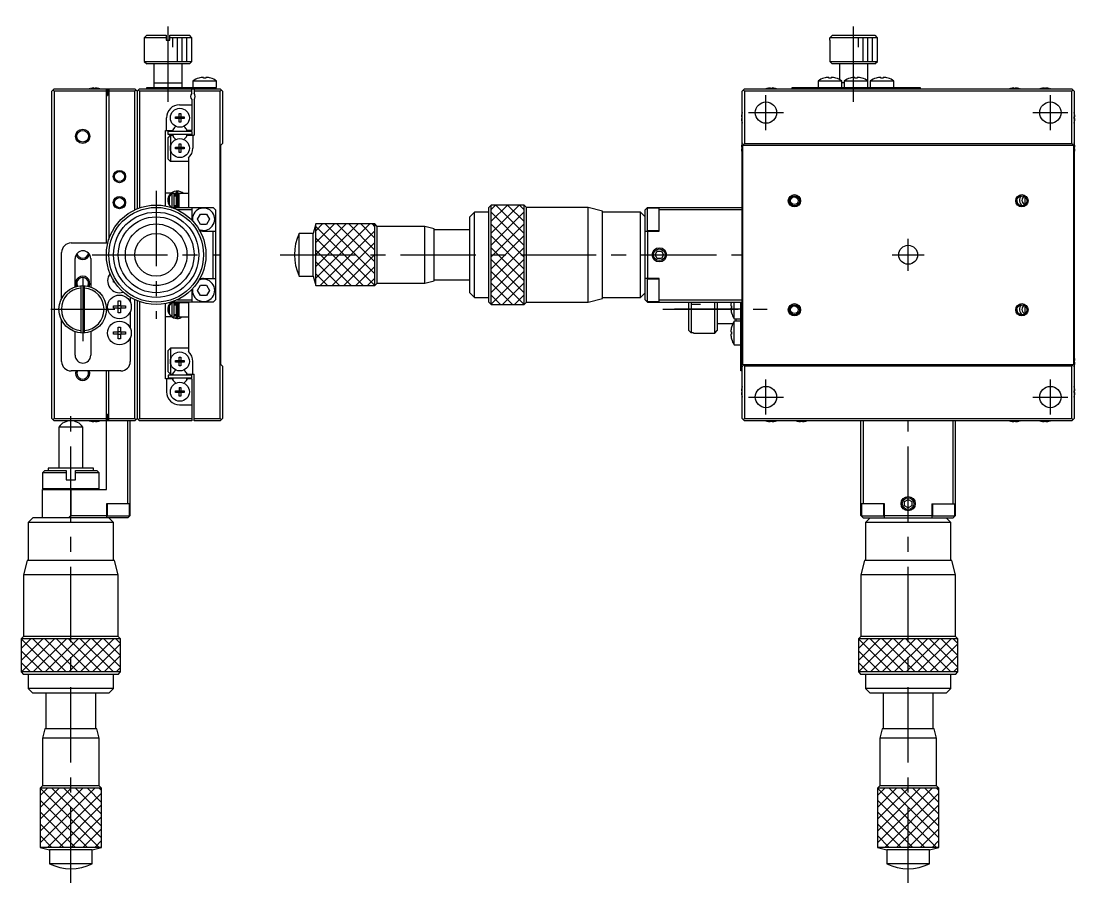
# Model space of a CAD drawing. Extents: x 0 to 460, y -8 to 315.
# Drawn here: x 237.5 to 459.8, y 71.6 to 253.4 of the extents above; entities that cross this region are included whole.
import ezdxf

# ---------------------------------------------------------------- set-up
doc = ezdxf.new("R2010")
doc.units = 0
doc.header["$LTSCALE"] = 0.5
doc.linetypes.add('CENTER', pattern=[50.8, 31.75, -6.35, 6.35, -6.35])
for name, color, linetype in [('MSM_CENTER', 1, 'CENTER'), ('MSM_CONTINUOUS', 7, 'CONTINUOUS'), ('MSM_NARROW', 5, 'CONTINUOUS')]:
    doc.layers.add(name, color=color, linetype=linetype)

msp = doc.modelspace()

# ---------------------------------------------------------------- linework, layer by layer
at = {"layer": 'MSM_CENTER'}
for p, q in [((268.5, 236.4), (268.5, 253.4)), ((413.16, 236.4), (413.16, 253.4)), ((394.66, 230.4), (394.66, 237.8)), ((454.66, 230.4), (454.66, 237.8)), ((390.96, 234.1), (398.36, 234.1)), ((450.96, 234.1), (458.36, 234.1)), ((266, 217.6), (266, 190.6)), ((424.66, 200.7), (424.66, 207.5)), ((252.5, 204.1), (279.5, 204.1)), ((292.16, 204.1), (389.66, 204.1)), ((421.26, 204.1), (428.06, 204.1)), ((250.5, 199.35), (250.5, 185.85)), ((243.75, 192.6), (257.25, 192.6)), ((372.91, 192.6), (394.91, 192.6)), ((389.36, 192.6), (375.36, 192.6)), ((394.66, 170.4), (394.66, 177.8)), ((454.66, 170.4), (454.66, 177.8)), ((390.96, 174.1), (398.36, 174.1)), ((450.96, 174.1), (458.36, 174.1)), ((248, 71.6), (248, 172.1)), ((424.66, 71.6), (424.66, 169.1))]:
    msp.add_line(p, q, dxfattribs=at)
at = {"layer": 'MSM_CONTINUOUS'}
for p, q in [((264, 250.4), (263.5, 249.9)), ((263.5, 249.9), (263.5, 244.9)), ((268.1, 249.9), (263.5, 249.9)), ((264, 250.4), (268.1, 250.4)), ((268.1, 250.4), (268.1, 249.4)), ((268.1, 249.4), (268.9, 249.4)), ((268.9, 250.4), (273, 250.4)), ((268.9, 249.4), (268.9, 250.4)), ((273.5, 249.9), (268.9, 249.9)), ((273.5, 249.9), (273, 250.4)), ((273.5, 244.9), (273.5, 249.9)), ((408.16, 249.4), (408.16, 244.9)), ((408.16, 249.4), (408.17, 249.4)), ((408.17, 249.9), (408.67, 250.4)), ((418.14, 249.9), (408.17, 249.9)), ((408.17, 249.4), (408.17, 249.9)), ((408.67, 250.4), (417.64, 250.4)), ((417.64, 250.4), (418.14, 249.9)), ((418.14, 249.9), (418.14, 249.4)), ((418.14, 249.4), (418.16, 249.4)), ((418.16, 244.9), (418.16, 249.4)), ((263.5, 244.9), (264, 244.4)), ((263.5, 244.9), (273.5, 244.9)), ((273, 244.4), (273.5, 244.9)), ((408.16, 244.9), (408.66, 244.4)), ((408.16, 244.9), (418.16, 244.9)), ((417.66, 244.4), (418.16, 244.9)), ((273, 244.4), (264, 244.4)), ((265.5, 244.4), (265.5, 239.4)), ((271.5, 239.4), (271.5, 244.4)), ((417.66, 244.4), (408.66, 244.4)), ((410.16, 244.4), (410.16, 241.08)), ((416.16, 239.4), (416.16, 244.4)), ((265.5, 240.4), (271.5, 240.4)), ((273.75, 240.79), (273.75, 239.4)), ((273.75, 240.79), (278.75, 240.79)), ((274.99, 241.36), (274.99, 241.37)), ((275.99, 241.36), (275.99, 241.53)), ((276.51, 241.36), (275.99, 241.36)), ((276.51, 241.53), (276.51, 241.36)), ((277.51, 241.37), (277.51, 241.36)), ((278.75, 239.4), (278.75, 240.79)), ((405.66, 240.79), (405.66, 239.4)), ((405.66, 240.79), (410.66, 240.79)), ((406.9, 241.36), (406.89, 241.37)), ((407.9, 241.36), (407.9, 241.53)), ((408.42, 241.36), (407.9, 241.36)), ((408.42, 241.53), (408.42, 241.36)), ((409.42, 241.37), (409.41, 241.36)), ((410.66, 239.4), (410.66, 240.79)), ((411.16, 240.4), (410.66, 240.4)), ((411.16, 240.79), (411.16, 239.4)), ((411.16, 240.79), (416.16, 240.79)), ((412.4, 241.36), (412.39, 241.37)), ((413.4, 241.36), (413.4, 241.53)), ((413.92, 241.36), (413.4, 241.36)), ((413.92, 241.53), (413.92, 241.36)), ((414.92, 241.37), (414.91, 241.36)), ((416.66, 240.79), (416.66, 239.4)), ((416.66, 240.79), (421.66, 240.79)), ((417.9, 241.36), (417.89, 241.37)), ((418.9, 241.36), (418.9, 241.53)), ((419.42, 241.36), (418.9, 241.36)), ((419.42, 241.53), (419.42, 241.36)), ((420.42, 241.37), (420.41, 241.36)), ((421.66, 239.4), (421.66, 240.79)), ((244, 238.6), (244.5, 239.1)), ((244, 169.6), (244, 238.6)), ((244.5, 238.6), (244.25, 238.85)), ((244.5, 239.1), (261.5, 239.1)), ((255.5, 238.6), (244.5, 238.6)), ((244.5, 238.6), (244.5, 169.6)), ((252.11, 239.17), (252.11, 239.17)), ((252.82, 239.17), (252.82, 239.29)), ((253.18, 239.17), (252.82, 239.17)), ((253.18, 239.29), (253.18, 239.17)), ((253.89, 239.17), (253.89, 239.17)), ((255.5, 206.6), (255.5, 239.1)), ((255.75, 239.1), (255.75, 237.7)), ((256, 239.1), (256, 207.3)), ((261.5, 238.6), (256, 238.6)), ((261.5, 239.1), (262, 238.6)), ((261.75, 238.85), (261.5, 238.6)), ((261.5, 213.59), (261.5, 238.6)), ((262.5, 239.1), (262, 238.6)), ((262, 238.6), (262, 213.81)), ((262.5, 238.6), (262.25, 238.85)), ((262.5, 239.1), (279.5, 239.1)), ((262.5, 238.6), (262.5, 214)), ((273.5, 238.6), (262.5, 238.6)), ((264.05, 239.4), (278.75, 239.4)), ((264.05, 239.1), (264.05, 239.4)), ((273.5, 238.16), (273.5, 239.1)), ((274, 239.1), (274, 238.16)), ((279.5, 238.6), (274, 238.6)), ((278.55, 239.4), (278.55, 239.1)), ((279.5, 239.1), (280, 238.6)), ((279.75, 238.85), (279.5, 238.6)), ((279.5, 169.6), (279.5, 238.6)), ((280, 238.6), (280, 227.6)), ((390.16, 239.1), (389.66, 238.6)), ((389.66, 169.6), (389.66, 238.6)), ((390.16, 238.6), (389.91, 238.85)), ((390.16, 239.1), (459.16, 239.1)), ((459.16, 238.6), (390.16, 238.6)), ((390.16, 238.6), (390.16, 227.6)), ((394.87, 239.17), (394.87, 239.17)), ((395.58, 239.17), (395.58, 239.29)), ((395.94, 239.17), (395.58, 239.17)), ((395.94, 239.29), (395.94, 239.17)), ((396.64, 239.17), (396.64, 239.17)), ((400.16, 239.4), (427.16, 239.4)), ((400.16, 239.1), (400.16, 239.4)), ((427.16, 239.4), (427.16, 239.1)), ((446.27, 239.17), (446.27, 239.17)), ((446.98, 239.17), (446.98, 239.29)), ((447.34, 239.17), (446.98, 239.17)), ((447.34, 239.29), (447.34, 239.17)), ((448.04, 239.17), (448.04, 239.17)), ((452.67, 239.17), (452.67, 239.17)), ((453.38, 239.17), (453.38, 239.29)), ((453.74, 239.17), (453.38, 239.17)), ((453.74, 239.29), (453.74, 239.17)), ((454.44, 239.17), (454.44, 239.17)), ((459.66, 238.6), (459.16, 239.1)), ((459.41, 238.85), (459.16, 238.6)), ((459.16, 227.6), (459.16, 238.6)), ((459.66, 238.6), (459.66, 169.6)), ((255.5, 237.7), (255.75, 237.7)), ((270.95, 235.75), (273.5, 235.75)), ((273.5, 236.84), (273.5, 230.3)), ((274, 236.84), (274, 229.3)), ((270.82, 233.18), (270.82, 233.89)), ((270.82, 233.89), (271.18, 233.89)), ((271.18, 233.89), (271.18, 233.18)), ((389.58, 233.89), (389.59, 233.89)), ((459.72, 233.89), (459.73, 233.89)), ((268.2, 230.3), (268.2, 233)), ((270.11, 233.18), (270.82, 233.18)), ((270.11, 232.82), (270.11, 233.18)), ((270.82, 232.82), (270.11, 232.82)), ((270.83, 233.17), (270.82, 233.18)), ((270.83, 232.83), (270.82, 232.82)), ((270.82, 232.11), (270.82, 232.82)), ((271.18, 232.11), (270.82, 232.11)), ((270.83, 232.83), (270.83, 233.17)), ((270.83, 233.17), (271.17, 233.17)), ((271.17, 232.83), (270.83, 232.83)), ((271.17, 233.17), (271.18, 233.18)), ((271.17, 233.17), (271.17, 232.83)), ((271.17, 232.83), (271.18, 232.82)), ((271.18, 233.18), (271.89, 233.18)), ((271.89, 232.82), (271.18, 232.82)), ((271.18, 232.82), (271.18, 232.11)), ((271.89, 233.18), (271.89, 232.82)), ((389.47, 233.18), (389.59, 233.18)), ((389.59, 232.82), (389.47, 232.82)), ((389.59, 232.11), (389.58, 232.11)), ((389.59, 233.18), (389.59, 232.82)), ((459.72, 232.82), (459.72, 233.18)), ((459.72, 233.18), (459.84, 233.18)), ((459.84, 232.82), (459.72, 232.82)), ((459.73, 232.11), (459.72, 232.11)), ((268, 214.41), (268, 230.3)), ((268, 230.3), (269.46, 230.3)), ((273.5, 230.1), (268.5, 230.1)), ((268.5, 229.5), (268.5, 230.1)), ((273.5, 229.5), (268.5, 229.5)), ((268.5, 228.8), (269, 229.3)), ((269, 229.3), (269.46, 229.3)), ((269, 229.3), (269, 223.8)), ((269.63, 230.59), (269.46, 230.3)), ((269.46, 229.3), (269.63, 229.01)), ((272.54, 230.3), (272.37, 230.59)), ((272.37, 229.01), (272.54, 229.3)), ((273.5, 230.3), (272.54, 230.3)), ((272.54, 229.3), (274, 229.3)), ((273.5, 230.1), (273.5, 229.5)), ((273.75, 229.3), (273.75, 226.6)), ((268.5, 224.3), (268.5, 228.8)), ((270.82, 226.78), (270.82, 227.49)), ((270.82, 227.49), (271.18, 227.49)), ((271.18, 227.49), (271.18, 226.78)), ((279.65, 227.25), (280, 227.6)), ((279.65, 180.95), (279.65, 227.25)), ((389.58, 227.49), (389.59, 227.49)), ((389.81, 227.25), (390.16, 227.6)), ((389.81, 227.25), (459.51, 227.25)), ((389.81, 180.95), (389.81, 227.25)), ((390.16, 227.6), (459.16, 227.6)), ((459.16, 227.6), (459.51, 227.25)), ((459.51, 227.25), (459.51, 180.95)), ((459.72, 227.49), (459.73, 227.49)), ((270.11, 226.78), (270.82, 226.78)), ((270.11, 226.42), (270.11, 226.78)), ((270.82, 226.42), (270.11, 226.42)), ((270.83, 226.77), (270.82, 226.78)), ((270.83, 226.43), (270.82, 226.42)), ((270.82, 225.71), (270.82, 226.42)), ((271.18, 225.71), (270.82, 225.71)), ((270.83, 226.43), (270.83, 226.77)), ((270.83, 226.77), (271.17, 226.77)), ((271.17, 226.43), (270.83, 226.43)), ((271.17, 226.77), (271.18, 226.78)), ((271.17, 226.77), (271.17, 226.43)), ((271.17, 226.43), (271.18, 226.42)), ((271.18, 226.78), (271.89, 226.78)), ((271.89, 226.42), (271.18, 226.42)), ((271.18, 226.42), (271.18, 225.71)), ((271.89, 226.78), (271.89, 226.42)), ((389.47, 226.78), (389.59, 226.78)), ((389.59, 226.42), (389.47, 226.42)), ((389.59, 225.71), (389.58, 225.71)), ((389.59, 226.78), (389.59, 226.42)), ((459.72, 226.42), (459.72, 226.78)), ((459.72, 226.78), (459.84, 226.78)), ((459.84, 226.42), (459.72, 226.42)), ((459.73, 225.71), (459.72, 225.71)), ((269, 223.8), (268.5, 224.3)), ((272.8, 223.8), (269, 223.8)), ((272.8, 224.52), (272.8, 214.1)), ((269.15, 217.1), (268, 217.1)), ((268.8, 216.42), (269.3, 216.95)), ((268.8, 214.58), (268.8, 216.42)), ((269.8, 217), (269.3, 217)), ((269.3, 217), (269.3, 214.1)), ((269.69, 217.42), (269.63, 217.4)), ((269.69, 217), (270.2, 217.15)), ((269.78, 217.04), (269.78, 217.04)), ((269.8, 214.1), (269.8, 217)), ((270.2, 216.5), (269.8, 216.5)), ((270, 216.5), (270, 217.05)), ((270.2, 216.6), (270, 216.6)), ((270.2, 217.36), (270.2, 214.1)), ((270.59, 214.1), (270.59, 217.36)), ((270.59, 217.15), (271.09, 217)), ((270.8, 216.6), (270.59, 216.6)), ((270.8, 216.5), (270.59, 216.5)), ((272.8, 217), (270.8, 217)), ((270.8, 217), (270.8, 214.1)), ((271, 217.04), (271, 217)), ((449.26, 216.39), (449.26, 214.61)), ((269.26, 214.1), (268.8, 214.58)), ((269.15, 214.11), (269.17, 214.1)), ((269.2, 214.1), (278, 214.1)), ((269.8, 214.5), (270.2, 214.5)), ((270, 214.17), (270, 214.5)), ((273.5, 213.6), (270.47, 213.6)), ((270.59, 214.5), (270.8, 214.5)), ((273.5, 214.1), (273.5, 211.6)), ((278.5, 213.6), (278, 214.1)), ((278.5, 213.6), (278.5, 194.6)), ((336.66, 214.6), (336.16, 214.1)), ((336.16, 194.1), (336.16, 214.1)), ((343.66, 214.6), (336.66, 214.6)), ((336.66, 193.6), (336.66, 214.6)), ((344.16, 214.1), (343.66, 214.6)), ((343.66, 193.6), (343.66, 214.6)), ((357.16, 214.1), (344.16, 214.1)), ((344.16, 194.1), (344.16, 214.1)), ((360.16, 213.3), (357.16, 214.1)), ((357.16, 194.1), (357.16, 214.1)), ((369.66, 214.1), (369.16, 213.6)), ((369.16, 194.6), (369.16, 213.6)), ((372.16, 213.95), (369.56, 213.95)), ((369.56, 213.95), (369.56, 209.25)), ((369.66, 214.1), (389.66, 214.1)), ((372.16, 209.1), (372.16, 214.1)), ((389.66, 213.6), (372.16, 213.6)), ((447.59, 215.61), (447.59, 215.63)), ((274.73, 211.6), (275.36, 212.7)), ((275.36, 210.5), (274.73, 211.6)), ((275.36, 212.7), (276.64, 212.7)), ((276.64, 212.7), (277.27, 211.6)), ((277.27, 211.6), (276.64, 210.5)), ((333.16, 213.1), (332.16, 212.1)), ((332.16, 196.1), (332.16, 212.1)), ((336.16, 213.1), (333.16, 213.1)), ((333.16, 195.1), (333.16, 213.1)), ((360.16, 194.9), (360.16, 213.3)), ((368.16, 213.1), (360.16, 213.1)), ((369.16, 212.1), (368.16, 213.1)), ((368.16, 195.1), (368.16, 213.1)), ((276.64, 210.5), (275.36, 210.5)), ((276, 209.1), (278.5, 209.1)), ((278, 199.1), (278, 209.1)), ((299.66, 210.6), (299.16, 208.6)), ((312.16, 210.6), (299.66, 210.6)), ((299.66, 197.6), (299.66, 210.6)), ((312.66, 210.1), (312.16, 210.6)), ((312.16, 197.6), (312.16, 210.6)), ((322.66, 210.1), (312.66, 210.1)), ((312.66, 198.1), (312.66, 210.1)), ((324.66, 209.6), (322.66, 210.1)), ((322.66, 198.1), (322.66, 210.1)), ((324.66, 198.6), (324.66, 209.6)), ((332.16, 209.35), (324.66, 209.35)), ((369.16, 209.1), (372.16, 209.1)), ((369.56, 209.25), (372.16, 209.25)), ((369.66, 209.1), (369.66, 199.1)), ((299.16, 208.6), (296.17, 208.6)), ((296.17, 199.6), (296.17, 208.6)), ((299.16, 199.6), (299.16, 208.6)), ((246.05, 194.88), (246.05, 204.6)), ((248.05, 206.6), (255.8, 206.6)), ((371.29, 204.1), (371.72, 204.85)), ((371.72, 204.85), (372.59, 204.85)), ((372.59, 204.85), (373.02, 204.1)), ((248.9, 197.34), (248.9, 203.3)), ((252.2, 203.3), (252.2, 197.3)), ((371.72, 203.35), (371.29, 204.1)), ((372.59, 203.35), (371.72, 203.35)), ((373.02, 204.1), (372.59, 203.35)), ((256.99, 198.34), (256.99, 198.71)), ((257.22, 198.34), (256.99, 198.34)), ((276, 199.1), (278.5, 199.1)), ((296.17, 199.6), (299.16, 199.6)), ((299.16, 199.6), (299.66, 197.6)), ((312.16, 197.6), (312.66, 198.1)), ((312.66, 198.1), (322.66, 198.1)), ((322.66, 198.1), (324.66, 198.6)), ((324.66, 198.85), (332.16, 198.85)), ((372.16, 199.1), (369.16, 199.1)), ((372.16, 198.95), (369.56, 198.95)), ((369.56, 198.95), (369.56, 194.25)), ((372.16, 194.1), (372.16, 199.1)), ((250.1, 197.58), (250.1, 187.62)), ((250.9, 187.62), (250.9, 197.58)), ((273.5, 196.6), (273.5, 194.1)), ((274.73, 196.6), (275.36, 197.7)), ((275.36, 195.5), (274.73, 196.6)), ((275.36, 197.7), (276.64, 197.7)), ((276.64, 197.7), (277.27, 196.6)), ((277.27, 196.6), (276.64, 195.5)), ((299.66, 197.6), (312.16, 197.6)), ((332.16, 196.1), (333.16, 195.1)), ((368.16, 195.1), (369.16, 196.1)), ((257.99, 193.36), (257.99, 194.36)), ((257.99, 194.36), (258.51, 194.36)), ((258.51, 194.36), (258.51, 193.36)), ((260.55, 195.13), (260.55, 194.08)), ((261.5, 169.6), (261.5, 194.61)), ((262, 194.39), (262, 169.6)), ((262.5, 194.2), (262.5, 169.6)), ((268, 177.9), (268, 193.79)), ((268.8, 193.42), (269.3, 193.95)), ((269.15, 194.1), (269.12, 194.08)), ((278, 194.1), (269.2, 194.1)), ((269.8, 194), (269.3, 194)), ((269.3, 194), (269.3, 191)), ((269.69, 194), (269.95, 194.1)), ((269.78, 194.04), (269.78, 194.04)), ((269.8, 191), (269.8, 194)), ((270.2, 193.5), (269.8, 193.5)), ((270, 193.5), (270, 194.05)), ((270.2, 193.6), (270, 193.6)), ((270.2, 194.1), (270.2, 190.86)), ((270.47, 194.6), (273.5, 194.6)), ((270.59, 190.86), (270.59, 194.1)), ((270.8, 193.6), (270.59, 193.6)), ((270.8, 193.5), (270.59, 193.5)), ((272.8, 194), (270.8, 194)), ((270.8, 194), (270.8, 191)), ((270.84, 194.1), (271.09, 194)), ((271, 194.04), (271, 194)), ((271.75, 194), (271.64, 194.1)), ((272.8, 194.1), (272.8, 183.68)), ((276.64, 195.5), (275.36, 195.5)), ((278, 194.1), (278.5, 194.6)), ((333.16, 195.1), (336.16, 195.1)), ((336.16, 194.1), (336.66, 193.6)), ((336.66, 193.6), (343.66, 193.6)), ((343.66, 193.6), (344.16, 194.1)), ((344.16, 194.1), (357.16, 194.1)), ((357.16, 194.1), (360.16, 194.9)), ((360.16, 195.1), (368.16, 195.1)), ((369.16, 194.6), (369.66, 194.1)), ((369.56, 194.25), (372.16, 194.25)), ((369.66, 194.1), (389.66, 194.1)), ((372.16, 194.6), (389.66, 194.6)), ((378.36, 188.12), (378.36, 194.1)), ((378.86, 194.1), (378.86, 187.62)), ((383.86, 187.6), (383.86, 194.1)), ((384.36, 194.1), (384.36, 188.1)), ((387.96, 190.6), (387.96, 194.1)), ((389.36, 179.6), (389.36, 194.1)), ((256.99, 192.84), (256.99, 193.36)), ((256.99, 193.36), (257.99, 193.36)), ((257.99, 192.84), (256.99, 192.84)), ((257.95, 192.84), (257.95, 193.36)), ((257.99, 193.4), (258.51, 193.4)), ((257.99, 191.84), (257.99, 192.84)), ((258.51, 192.8), (257.99, 192.8)), ((258.51, 191.84), (257.99, 191.84)), ((258.51, 193.36), (259.51, 193.36)), ((259.51, 192.84), (258.51, 192.84)), ((258.51, 192.84), (258.51, 191.84)), ((258.55, 193.36), (258.55, 192.84)), ((259.51, 193.36), (259.51, 192.84)), ((260.55, 192.12), (260.55, 188.58)), ((268.8, 191.58), (268.8, 193.42)), ((269.3, 191.05), (268.8, 191.58)), ((269.8, 191.5), (270.2, 191.5)), ((270, 191.17), (270, 191.5)), ((270.59, 191.5), (270.8, 191.5)), ((387.22, 193.36), (387.39, 193.36)), ((387.39, 192.84), (387.22, 192.84)), ((387.39, 193.36), (387.39, 192.84)), ((387.39, 191.84), (387.39, 191.84)), ((447.59, 192.61), (447.59, 192.63)), ((449.26, 193.39), (449.26, 191.61)), ((246.05, 181.6), (246.05, 190.32)), ((268, 191.1), (269.17, 191.1)), ((269.3, 191), (269.8, 191)), ((269.6, 190.84), (269.62, 190.83)), ((269.62, 190.83), (269.67, 191)), ((269.63, 190.82), (270.2, 190.84)), ((269.63, 190.83), (269.63, 190.82)), ((269.63, 190.83), (269.63, 190.83)), ((269.68, 190.8), (270.37, 190.67)), ((270.8, 191.11), (270.59, 191.07)), ((270.8, 191), (272.8, 191)), ((384.36, 189.6), (387.67, 189.6)), ((387.96, 190.6), (389.36, 190.6)), ((389.36, 190.1), (387.96, 190.1)), ((387.96, 185.1), (387.96, 190.1)), ((388.36, 190.1), (388.36, 190.6)), ((248.9, 182.9), (248.9, 187.86)), ((252.2, 187.9), (252.2, 182.9)), ((256.99, 187.34), (256.99, 187.86)), ((256.99, 187.86), (257.99, 187.86)), ((257.99, 187.34), (256.99, 187.34)), ((257.95, 187.34), (257.95, 187.86)), ((257.99, 187.86), (257.99, 188.86)), ((257.99, 188.86), (258.51, 188.86)), ((257.99, 187.9), (258.51, 187.9)), ((257.99, 186.34), (257.99, 187.34)), ((258.51, 187.3), (257.99, 187.3)), ((258.51, 188.86), (258.51, 187.86)), ((258.51, 187.86), (259.51, 187.86)), ((259.51, 187.34), (258.51, 187.34)), ((258.51, 187.34), (258.51, 186.34)), ((258.55, 187.86), (258.55, 187.34)), ((259.51, 187.86), (259.51, 187.34)), ((378.86, 187.62), (378.36, 188.12)), ((379.36, 187.62), (378.86, 187.62)), ((379.36, 187.6), (379.36, 187.62)), ((379.36, 187.6), (383.86, 187.6)), ((383.86, 187.6), (384.36, 188.1)), ((387.22, 187.86), (387.39, 187.86)), ((387.39, 187.34), (387.22, 187.34)), ((387.39, 188.86), (387.39, 188.86)), ((387.39, 187.86), (387.39, 187.34)), ((258.51, 186.34), (257.99, 186.34)), ((260.55, 186.62), (260.55, 181.6)), ((387.39, 186.34), (387.39, 186.34)), ((387.96, 185.1), (389.36, 185.1)), ((268.5, 183.9), (269, 184.4)), ((268.5, 179.4), (268.5, 183.9)), ((272.8, 184.4), (269, 184.4)), ((269, 184.4), (269, 178.9)), ((270.82, 181.78), (270.82, 182.49)), ((270.82, 182.49), (271.18, 182.49)), ((271.18, 182.49), (271.18, 181.78)), ((389.58, 182.49), (389.59, 182.49)), ((459.72, 182.49), (459.73, 182.49)), ((270.11, 181.78), (270.82, 181.78)), ((270.11, 181.42), (270.11, 181.78)), ((270.82, 181.42), (270.11, 181.42)), ((270.83, 181.77), (270.82, 181.78)), ((270.83, 181.43), (270.82, 181.42)), ((270.82, 180.71), (270.82, 181.42)), ((271.18, 180.71), (270.82, 180.71)), ((270.83, 181.43), (270.83, 181.77)), ((270.83, 181.77), (271.17, 181.77)), ((271.17, 181.43), (270.83, 181.43)), ((271.17, 181.77), (271.18, 181.78)), ((271.17, 181.77), (271.17, 181.43)), ((271.17, 181.43), (271.18, 181.42)), ((271.18, 181.78), (271.89, 181.78)), ((271.89, 181.42), (271.18, 181.42)), ((271.18, 181.42), (271.18, 180.71)), ((271.89, 181.78), (271.89, 181.42)), ((273.75, 178.9), (273.75, 181.6)), ((280, 180.6), (279.65, 180.95)), ((280, 180.6), (280, 169.6)), ((389.47, 181.78), (389.59, 181.78)), ((389.59, 181.42), (389.47, 181.42)), ((389.59, 180.71), (389.58, 180.71)), ((389.59, 181.78), (389.59, 181.42)), ((389.81, 180.95), (459.51, 180.95)), ((390.16, 180.6), (389.81, 180.95)), ((459.16, 180.6), (390.16, 180.6)), ((390.16, 180.6), (390.16, 169.6)), ((459.51, 180.95), (459.16, 180.6)), ((459.16, 169.6), (459.16, 180.6)), ((459.72, 181.42), (459.72, 181.78)), ((459.72, 181.78), (459.84, 181.78)), ((459.84, 181.42), (459.72, 181.42)), ((459.73, 180.71), (459.72, 180.71)), ((258.55, 179.6), (248.05, 179.6)), ((255.5, 154.6), (255.5, 179.6)), ((256, 169.1), (256, 179.6)), ((269.46, 177.9), (268, 177.9)), ((268.2, 177.9), (268.2, 175.2)), ((269, 178.9), (268.5, 179.4)), ((273.5, 178.7), (268.5, 178.7)), ((268.5, 178.7), (268.5, 178.1)), ((273.5, 178.1), (268.5, 178.1)), ((269, 178.9), (269.46, 178.9)), ((269.46, 178.9), (269.63, 179.19)), ((269.63, 177.61), (269.46, 177.9)), ((272.37, 179.19), (272.54, 178.9)), ((272.54, 177.9), (272.37, 177.61)), ((272.54, 178.9), (274, 178.9)), ((273.5, 177.9), (272.54, 177.9)), ((273.5, 178.1), (273.5, 178.7)), ((273.5, 177.9), (273.5, 169.1)), ((274, 169.1), (274, 178.9)), ((389.66, 179.6), (389.36, 179.6)), ((270.82, 176.09), (270.82, 175.38)), ((270.82, 176.09), (271.18, 176.09)), ((271.18, 176.09), (271.18, 175.38)), ((389.58, 176.09), (389.59, 176.09)), ((459.72, 176.09), (459.73, 176.09)), ((270.11, 175.38), (270.82, 175.38)), ((270.11, 175.02), (270.11, 175.38)), ((270.82, 175.02), (270.11, 175.02)), ((270.83, 175.37), (270.82, 175.38)), ((270.83, 175.03), (270.82, 175.02)), ((270.82, 174.31), (270.82, 175.02)), ((271.18, 174.31), (270.82, 174.31)), ((270.83, 175.03), (270.83, 175.37)), ((270.83, 175.37), (271.17, 175.37)), ((271.17, 175.03), (270.83, 175.03)), ((271.17, 175.37), (271.18, 175.38)), ((271.17, 175.37), (271.17, 175.03)), ((271.17, 175.03), (271.18, 175.02)), ((271.18, 175.38), (271.89, 175.38)), ((271.89, 175.02), (271.18, 175.02)), ((271.18, 175.02), (271.18, 174.31)), ((271.89, 175.38), (271.89, 175.02)), ((389.47, 175.38), (389.59, 175.38)), ((389.59, 175.02), (389.47, 175.02)), ((389.59, 174.31), (389.58, 174.31)), ((389.59, 175.38), (389.59, 175.02)), ((459.72, 175.02), (459.72, 175.38)), ((459.72, 175.38), (459.84, 175.38)), ((459.84, 175.02), (459.72, 175.02)), ((459.73, 174.31), (459.72, 174.31)), ((270.95, 172.45), (273.5, 172.45)), ((244.5, 169.1), (244, 169.6)), ((244.25, 169.35), (244.5, 169.6)), ((244.5, 169.6), (255.5, 169.6)), ((261.5, 169.1), (244.5, 169.1)), ((252.11, 169.03), (252.11, 169.03)), ((252.82, 168.91), (252.82, 169.03)), ((252.82, 169.03), (253.18, 169.03)), ((253.18, 169.03), (253.18, 168.91)), ((253.89, 169.03), (253.89, 169.03)), ((255.5, 170.5), (255.75, 170.5)), ((255.75, 169.1), (255.75, 170.5)), ((256, 169.6), (261.5, 169.6)), ((260, 151.6), (260, 169.1)), ((260.5, 149.1), (260.5, 169.1)), ((261.5, 169.1), (262, 169.6)), ((261.5, 169.6), (261.75, 169.35)), ((262.5, 169.1), (262, 169.6)), ((262.25, 169.35), (262.5, 169.6)), ((262.5, 169.6), (273.5, 169.6)), ((273.5, 169.1), (262.5, 169.1)), ((274, 169.6), (279.5, 169.6)), ((279.5, 169.1), (274, 169.1)), ((279.5, 169.6), (279.75, 169.35)), ((280, 169.6), (279.5, 169.1)), ((389.66, 169.6), (390.16, 169.1)), ((389.91, 169.35), (390.16, 169.6)), ((390.16, 169.6), (459.16, 169.6)), ((459.16, 169.1), (390.16, 169.1)), ((394.87, 169.03), (394.87, 169.03)), ((395.58, 168.91), (395.58, 169.03)), ((395.58, 169.03), (395.94, 169.03)), ((395.94, 169.03), (395.94, 168.91)), ((396.64, 169.03), (396.64, 169.03)), ((401.27, 169.03), (401.27, 169.03)), ((401.98, 168.91), (401.98, 169.03)), ((401.98, 169.03), (402.34, 169.03)), ((402.34, 169.03), (402.34, 168.91)), ((403.04, 169.03), (403.04, 169.03)), ((414.66, 149.1), (414.66, 169.1)), ((415.16, 169.1), (415.16, 151.6)), ((434.16, 151.6), (434.16, 169.1)), ((434.66, 149.1), (434.66, 169.1)), ((446.27, 169.03), (446.27, 169.03)), ((446.98, 168.91), (446.98, 169.03)), ((446.98, 169.03), (447.34, 169.03)), ((447.34, 169.03), (447.34, 168.91)), ((448.04, 169.03), (448.04, 169.03)), ((452.67, 169.03), (452.67, 169.03)), ((453.38, 168.91), (453.38, 169.03)), ((453.38, 169.03), (453.74, 169.03)), ((453.74, 169.03), (453.74, 168.91)), ((454.44, 169.03), (454.44, 169.03)), ((459.16, 169.6), (459.41, 169.35)), ((459.16, 169.1), (459.66, 169.6)), ((245.5, 167.76), (245.5, 159.1)), ((250.5, 167.76), (245.5, 167.76)), ((250.5, 159.1), (250.5, 167.76)), ((242.5, 158.6), (242, 158.1)), ((242, 158.1), (242, 154.8)), ((247, 158.1), (242, 158.1)), ((242.5, 158.6), (247, 158.6)), ((243.25, 159.1), (243.25, 158.6)), ((252.75, 159.1), (243.25, 159.1)), ((247, 158.6), (247, 156.6)), ((249, 158.6), (253.5, 158.6)), ((249, 156.6), (249, 158.6)), ((254, 158.1), (249, 158.1)), ((252.75, 158.6), (252.75, 159.1)), ((254, 158.1), (253.5, 158.6)), ((254, 154.8), (254, 158.1)), ((247, 156.6), (249, 156.6)), ((242, 154.8), (242.2, 154.6)), ((242, 154.8), (254, 154.8)), ((242, 154.6), (255.5, 154.6)), ((242, 148.6), (242, 154.6)), ((248, 154.6), (248, 149.1)), ((253.8, 154.6), (254, 154.8)), ((255.5, 151.6), (255.5, 148.6)), ((260.5, 151.6), (255.5, 151.6)), ((255.65, 151.6), (255.65, 149)), ((260.35, 149), (260.35, 151.6)), ((419.66, 151.6), (414.66, 151.6)), ((414.81, 151.6), (414.81, 149)), ((419.51, 149), (419.51, 151.6)), ((419.66, 148.6), (419.66, 151.6)), ((423.91, 152.03), (424.66, 152.47)), ((423.91, 151.17), (423.91, 152.03)), ((424.66, 152.47), (425.41, 152.03)), ((425.41, 152.03), (425.41, 151.17)), ((429.66, 151.6), (429.66, 148.6)), ((429.66, 151.6), (434.66, 151.6)), ((429.81, 151.6), (429.81, 149)), ((434.51, 149), (434.51, 151.6)), ((247.5, 148.6), (248, 149.1)), ((248, 149.1), (255.5, 149.1)), ((255.65, 149), (260.35, 149)), ((260, 148.6), (260.5, 149.1)), ((414.66, 149.1), (415.16, 148.6)), ((414.81, 149), (419.51, 149)), ((419.66, 149.1), (429.66, 149.1)), ((424.66, 150.73), (423.91, 151.17)), ((425.41, 151.17), (424.66, 150.73)), ((429.81, 149), (434.51, 149)), ((434.16, 148.6), (434.66, 149.1)), ((240, 148.6), (239, 147.6)), ((239, 147.6), (239, 139.6)), ((257, 147.6), (239, 147.6)), ((260, 148.6), (240, 148.6)), ((257, 147.6), (256, 148.6)), ((257, 139.6), (257, 147.6)), ((415.16, 148.6), (434.16, 148.6)), ((416.66, 148.6), (415.66, 147.6)), ((415.66, 147.6), (415.66, 139.6)), ((433.66, 147.6), (415.66, 147.6)), ((433.66, 147.6), (432.66, 148.6)), ((433.66, 139.6), (433.66, 147.6)), ((238.8, 139.6), (238, 136.6)), ((257.2, 139.6), (238.8, 139.6)), ((258, 136.6), (257.2, 139.6)), ((415.46, 139.6), (414.66, 136.6)), ((433.86, 139.6), (415.46, 139.6)), ((434.66, 136.6), (433.86, 139.6)), ((238, 136.6), (238, 123.6)), ((258, 136.6), (238, 136.6)), ((258, 123.6), (258, 136.6)), ((414.66, 136.6), (414.66, 123.6)), ((434.66, 136.6), (414.66, 136.6)), ((434.66, 123.6), (434.66, 136.6)), ((238, 123.6), (237.5, 123.1)), ((237.5, 123.1), (237.5, 116.1)), ((258.5, 123.1), (237.5, 123.1)), ((258, 123.6), (238, 123.6)), ((258.5, 123.1), (258, 123.6)), ((258.5, 116.1), (258.5, 123.1)), ((414.66, 123.6), (414.16, 123.1)), ((414.16, 123.1), (414.16, 116.1)), ((435.16, 123.1), (414.16, 123.1)), ((434.66, 123.6), (414.66, 123.6)), ((435.16, 123.1), (434.66, 123.6)), ((435.16, 116.1), (435.16, 123.1)), ((237.5, 116.1), (238, 115.6)), ((258.5, 116.1), (237.5, 116.1)), ((258, 115.6), (258.5, 116.1)), ((414.16, 116.1), (414.66, 115.6)), ((435.16, 116.1), (414.16, 116.1)), ((434.66, 115.6), (435.16, 116.1)), ((258, 115.6), (238, 115.6)), ((239, 115.6), (239, 112.6)), ((257, 112.6), (257, 115.6)), ((434.66, 115.6), (414.66, 115.6)), ((415.66, 115.6), (415.66, 112.6)), ((433.66, 112.6), (433.66, 115.6)), ((239, 112.6), (240, 111.6)), ((257, 112.6), (239, 112.6)), ((256, 111.6), (240, 111.6)), ((242.75, 111.6), (242.75, 104.1)), ((253.25, 104.1), (253.25, 111.6)), ((256, 111.6), (257, 112.6)), ((415.66, 112.6), (416.66, 111.6)), ((433.66, 112.6), (415.66, 112.6)), ((432.66, 111.6), (416.66, 111.6)), ((419.41, 111.6), (419.41, 104.1)), ((429.91, 104.1), (429.91, 111.6)), ((432.66, 111.6), (433.66, 112.6)), ((242.5, 104.1), (242, 102.1)), ((253.5, 104.1), (242.5, 104.1)), ((254, 102.1), (253.5, 104.1)), ((419.16, 104.1), (418.66, 102.1)), ((430.16, 104.1), (419.16, 104.1)), ((430.66, 102.1), (430.16, 104.1)), ((242, 102.1), (242, 92.1)), ((254, 102.1), (242, 102.1)), ((254, 92.1), (254, 102.1)), ((418.66, 102.1), (418.66, 92.1)), ((430.66, 102.1), (418.66, 102.1)), ((430.66, 92.1), (430.66, 102.1)), ((242, 92.1), (241.5, 91.6)), ((241.5, 91.6), (241.5, 79.1)), ((254.5, 91.6), (241.5, 91.6)), ((254, 92.1), (242, 92.1)), ((254.5, 91.6), (254, 92.1)), ((254.5, 79.1), (254.5, 91.6)), ((418.66, 92.1), (418.16, 91.6)), ((418.16, 91.6), (418.16, 79.1)), ((431.16, 91.6), (418.16, 91.6)), ((430.66, 92.1), (418.66, 92.1)), ((431.16, 91.6), (430.66, 92.1)), ((431.16, 79.1), (431.16, 91.6)), ((241.5, 79.1), (243.5, 78.6)), ((254.5, 79.1), (241.5, 79.1)), ((243.5, 78.6), (243.5, 75.61)), ((252.5, 78.6), (243.5, 78.6)), ((252.5, 78.6), (254.5, 79.1)), ((252.5, 75.61), (252.5, 78.6)), ((418.16, 79.1), (420.16, 78.6)), ((431.16, 79.1), (418.16, 79.1)), ((420.16, 78.6), (420.16, 75.61)), ((429.16, 78.6), (420.16, 78.6)), ((429.16, 78.6), (431.16, 79.1)), ((429.16, 75.61), (429.16, 78.6)), ((252.5, 75.61), (243.5, 75.61)), ((429.16, 75.61), (420.16, 75.61))]:
    msp.add_line(p, q, dxfattribs=at)
for centre, radius in [((394.66, 234.1), 2.25), ((454.66, 234.1), 2.25), ((271, 233), 2), ((250.5, 229.1), 1.23), ((271, 226.6), 2), ((258.25, 220.6), 1.06), ((258.25, 215.1), 1.06), ((400.66, 215.5), 1.06), ((400.66, 215.5), 0.8), ((448.66, 215.5), 1.06), ((266, 204.1), 10.5), ((266, 204.1), 10), ((266, 204.1), 9), ((266, 204.1), 8), ((266, 204.1), 6.5), ((266, 204.1), 4.5), ((372.16, 204.1), 1.23), ((424.66, 204.1), 2), ((250.5, 192.6), 5), ((258.25, 193.1), 2.5), ((400.66, 192.5), 1.06), ((448.66, 192.5), 1.06), ((400.66, 192.5), 0.8), ((258.25, 187.6), 2.5), ((271, 181.6), 2), ((271, 175.2), 2), ((394.66, 174.1), 2.25), ((454.66, 174.1), 2.25), ((424.66, 151.6), 1.23)]:
    msp.add_circle(centre, radius, dxfattribs=at)
for centre, radius, start, end in [((276.25, 237.05), 4.5, 106.2858, 123.749), ((276.25, 237.05), 4.49, 93.3178, 106.2694), ((276.25, 237.05), 4.49, 73.7306, 86.6822), ((276.25, 237.05), 4.5, 56.251, 73.7142), ((408.16, 237.05), 4.5, 106.2858, 123.749), ((408.16, 237.05), 4.49, 93.3178, 106.2694), ((408.16, 237.05), 4.49, 73.7306, 86.6822), ((408.16, 237.05), 4.5, 56.251, 73.7142), ((413.66, 237.05), 4.5, 106.2858, 123.749), ((413.66, 237.05), 4.49, 93.3178, 106.2694), ((413.66, 237.05), 4.49, 73.7306, 86.6822), ((413.66, 237.05), 4.5, 56.251, 73.7142), ((419.16, 237.05), 4.5, 106.2858, 123.749), ((419.16, 237.05), 4.49, 93.3178, 106.2694), ((419.16, 237.05), 4.49, 73.7306, 86.6822), ((419.16, 237.05), 4.5, 56.251, 73.7142), ((253, 236.1), 3.2, 106.1225, 110.3641), ((253, 236.1), 3.19, 93.2297, 106.1067), ((253, 236.1), 3.19, 73.8933, 86.7703), ((253, 236.1), 3.2, 69.6359, 73.8775), ((274.25, 237.5), 1, 138.5904, 221.4096), ((273.25, 237.5), 1, 318.5904, 41.4096), ((395.76, 236.1), 3.2, 106.1225, 110.3641), ((395.76, 236.1), 3.19, 93.2297, 106.1067), ((395.76, 236.1), 3.19, 73.8933, 86.7703), ((395.76, 236.1), 3.2, 69.6359, 73.8775), ((447.16, 236.1), 3.2, 106.1225, 110.3641), ((447.16, 236.1), 3.19, 93.2297, 106.1067), ((447.16, 236.1), 3.19, 73.8933, 86.7703), ((447.16, 236.1), 3.2, 69.6359, 73.8775), ((453.56, 236.1), 3.2, 106.1225, 110.3641), ((453.56, 236.1), 3.19, 93.2297, 106.1067), ((453.56, 236.1), 3.19, 73.8933, 86.7703), ((453.56, 236.1), 3.2, 69.6359, 73.8775), ((270.95, 233), 2.75, 90, 180), ((392.66, 233), 3.19, 163.8933, 176.7703), ((392.66, 233), 3.2, 159.6359, 163.8775), ((456.66, 233), 3.2, 16.1225, 20.3641), ((456.66, 233), 3.19, 3.2297, 16.1067), ((392.66, 233), 3.19, 183.2297, 196.1067), ((392.66, 233), 3.2, 196.1225, 200.3641), ((456.66, 233), 3.2, 339.6359, 343.8775), ((456.66, 233), 3.19, 343.8933, 356.7703), ((271, 229.8), 1.59, 150, 169.1069), ((271, 229.8), 1.59, 190.893, 210), ((271, 229.8), 1.59, 135, 150), ((271, 229.8), 1.59, 120.4332, 135), ((271.11, 229.69), 1.75, 121.8865, 135.0044), ((271, 229.8), 1.59, 45, 59.5668), ((270.88, 229.69), 1.75, 44.9956, 58.1135), ((271, 229.8), 1.59, 30, 45), ((271, 229.8), 1.59, 10.8931, 30), ((271, 229.8), 1.59, 330, 349.107), ((271, 229.8), 1.59, 210, 225), ((271, 229.8), 1.59, 225, 239.5667), ((271.11, 229.91), 1.75, 224.9956, 238.1135), ((271, 229.8), 1.59, 300.4333, 315), ((270.88, 229.91), 1.75, 301.8865, 315.0044), ((271, 229.8), 1.59, 315, 330), ((392.66, 226.6), 3.19, 163.8933, 176.7703), ((392.66, 226.6), 3.2, 159.6359, 163.8775), ((456.66, 226.6), 3.2, 16.1225, 20.3641), ((456.66, 226.6), 3.19, 3.2297, 16.1067), ((271, 226.6), 2.75, 310.8852, 0), ((392.66, 226.6), 3.19, 183.2297, 196.1067), ((392.66, 226.6), 3.2, 196.1225, 200.3641), ((456.66, 226.6), 3.2, 339.6359, 343.8775), ((456.66, 226.6), 3.19, 343.8933, 356.7703), ((270.39, 215.61), 1.94, 90.7427, 230.386), ((270.39, 217.36), 0.195, 0, 180), ((270.39, 215.61), 1.94, 45.6382, 89.2658), ((449.66, 215.6), 1.5, 139.9755, 231.4457), ((449.66, 215.6), 1, 120.8655, 246.4218), ((276, 211.6), 2.35, 245.5899, 188.1499), ((449.14, 215.61), 1.55, 180, 206.1769), ((276, 211.6), 2.5, 180, 183.59), ((276, 211.6), 2.5, 250.1498, 270), ((305.66, 204.1), 10.5, 154.6231, 205.377), ((248.05, 204.6), 2, 90, 180), ((250.55, 203.3), 1.65, 0, 180), ((250.5, 204.6), 1.23, 190.8623, 353.5429), ((258.25, 198.6), 2.5, 142.1042, 288.6207), ((250.5, 198.1), 1.23, 330.0028, 209.9972), ((276, 196.6), 2.35, 171.8501, 114.4101), ((276, 196.6), 2.5, 90, 109.8502), ((250.5, 192.6), 4.5, 95.0997, 264.9003), ((250.5, 192.6), 4.5, 275.0997, 84.9003), ((276, 196.6), 2.5, 176.41, 180), ((270.39, 192.61), 1.94, 131.0191, 246.8354), ((391.71, 193.1), 4.49, 167.1386, 176.6822), ((449.66, 192.6), 1.5, 139.9755, 231.4457), ((449.66, 192.6), 1, 120.8655, 246.4218), ((391.71, 193.1), 4.49, 183.3178, 196.2694), ((391.71, 193.1), 4.5, 196.2858, 213.749), ((449.14, 192.61), 1.55, 180, 206.1769), ((270.39, 190.86), 0.195, 180, 0), ((270.39, 192.62), 1.95, 270.7451, 304.0008), ((391.71, 187.6), 4.5, 146.251, 163.7142), ((391.71, 187.6), 4.49, 163.7306, 176.6822), ((391.71, 187.6), 4.49, 183.3178, 196.2694), ((391.71, 187.6), 4.5, 196.2858, 213.749), ((250.55, 182.9), 1.65, 180, 0), ((271, 181.6), 2.75, 0, 49.1148), ((392.66, 181.6), 3.19, 163.8933, 176.7703), ((392.66, 181.6), 3.2, 159.6359, 163.8775), ((456.66, 181.6), 3.2, 16.1225, 20.3641), ((456.66, 181.6), 3.19, 3.2297, 16.1067), ((248.05, 181.6), 2, 180, 270), ((258.55, 181.6), 2, 270, 0), ((392.66, 181.6), 3.19, 183.2297, 196.1067), ((392.66, 181.6), 3.2, 196.1225, 200.3641), ((456.66, 181.6), 3.2, 339.6359, 343.8775), ((456.66, 181.6), 3.19, 343.8933, 356.7703), ((250.5, 179.1), 1.23, 156.0042, 23.9958), ((271, 178.4), 1.59, 150, 169.107), ((271, 178.4), 1.59, 190.8931, 210), ((271, 178.4), 1.59, 135, 150), ((271, 178.4), 1.59, 120.4333, 135), ((271.11, 178.29), 1.75, 121.8865, 135.0044), ((271, 178.4), 1.59, 45, 59.5667), ((270.88, 178.29), 1.75, 44.9956, 58.1135), ((271, 178.4), 1.59, 30, 45), ((271, 178.4), 1.59, 10.893, 30), ((271, 178.4), 1.59, 330, 349.1069), ((271, 178.4), 1.59, 210, 225), ((271, 178.4), 1.59, 225, 239.5668), ((271.11, 178.51), 1.75, 224.9956, 238.1135), ((271, 178.4), 1.59, 300.4332, 315.0477), ((270.88, 178.51), 1.75, 301.8865, 315.0905), ((271, 178.4), 1.59, 315.0949, 330), ((392.66, 175.2), 3.19, 163.8933, 176.7703), ((392.66, 175.2), 3.2, 159.6359, 163.8775), ((456.66, 175.2), 3.2, 16.1225, 20.3641), ((456.66, 175.2), 3.19, 3.2297, 16.1067), ((270.95, 175.2), 2.75, 180, 270), ((392.66, 175.2), 3.19, 183.2297, 196.1067), ((392.66, 175.2), 3.2, 196.1225, 200.3641), ((456.66, 175.2), 3.2, 339.6359, 343.8775), ((456.66, 175.2), 3.19, 343.8933, 356.7703), ((248, 166.1), 3, 33.5573, 146.4427), ((253, 172.1), 3.2, 249.6358, 253.8775), ((253, 172.1), 3.19, 253.8933, 266.7703), ((253, 172.1), 3.19, 273.2297, 286.1067), ((253, 172.1), 3.2, 286.1225, 290.3641), ((395.76, 172.1), 3.2, 249.6359, 253.8775), ((395.76, 172.1), 3.19, 253.8933, 266.7703), ((395.76, 172.1), 3.19, 273.2297, 286.1067), ((395.76, 172.1), 3.2, 286.1225, 290.3641), ((402.16, 172.1), 3.2, 249.6359, 253.8775), ((402.16, 172.1), 3.19, 253.8933, 266.7703), ((402.16, 172.1), 3.19, 273.2297, 286.1067), ((402.16, 172.1), 3.2, 286.1225, 290.3641), ((447.16, 172.1), 3.2, 249.6359, 253.8775), ((447.16, 172.1), 3.19, 253.8933, 266.7703), ((447.16, 172.1), 3.19, 273.2297, 286.1067), ((447.16, 172.1), 3.2, 286.1225, 290.3641), ((453.56, 172.1), 3.2, 249.6359, 253.8775), ((453.56, 172.1), 3.19, 253.8933, 266.7703), ((453.56, 172.1), 3.19, 273.2297, 286.1067), ((453.56, 172.1), 3.2, 286.1225, 290.3641), ((248, 85.1), 10.5, 244.6231, 295.3769), ((424.66, 85.1), 10.5, 244.6231, 295.3769)]:
    msp.add_arc(centre, radius, start, end, dxfattribs=at)
at = {"layer": 'MSM_NARROW'}
for p, q in [((269.5, 247.9), (269.5, 249.9)), ((270.5, 244.9), (270.5, 249.9)), ((271.5, 244.9), (271.5, 249.9)), ((272.5, 244.9), (272.5, 249.9)), ((414.16, 247.9), (414.16, 249.9)), ((415.16, 244.9), (415.16, 249.9)), ((416.16, 244.9), (416.16, 249.9)), ((417.16, 244.9), (417.16, 249.9)), ((337.6, 214.6), (336.66, 213.66)), ((340.1, 214.6), (336.66, 211.16)), ((342.6, 214.6), (336.66, 208.66)), ((343.66, 208.59), (337.65, 214.6)), ((343.66, 211.09), (340.15, 214.6)), ((343.66, 213.59), (342.65, 214.6)), ((343.66, 213.16), (336.66, 206.16)), ((343.66, 206.09), (336.66, 213.09)), ((301.1, 210.6), (299.66, 209.16)), ((303.6, 210.6), (299.66, 206.66)), ((306.1, 210.6), (299.66, 204.16)), ((308.6, 210.6), (299.66, 201.66)), ((311.1, 210.6), (299.66, 199.16)), ((312.15, 197.6), (299.66, 210.09)), ((312.16, 209.16), (300.6, 197.6)), ((312.16, 200.09), (301.65, 210.6)), ((312.16, 202.59), (304.15, 210.6)), ((312.16, 205.09), (306.65, 210.6)), ((312.16, 207.59), (309.15, 210.6)), ((312.16, 210.09), (311.65, 210.6)), ((343.66, 210.66), (336.66, 203.66)), ((343.66, 203.59), (336.66, 210.59)), ((309.65, 197.6), (299.66, 207.59)), ((343.66, 208.16), (336.66, 201.16)), ((343.66, 201.09), (336.66, 208.09)), ((307.15, 197.6), (299.66, 205.09)), ((312.16, 206.66), (303.1, 197.6)), ((343.66, 205.66), (336.66, 198.66)), ((343.66, 198.59), (336.66, 205.59)), ((304.65, 197.6), (299.66, 202.59)), ((312.16, 204.16), (305.6, 197.6)), ((343.66, 203.16), (336.66, 196.16)), ((343.66, 196.09), (336.66, 203.09)), ((312.16, 201.66), (308.1, 197.6)), ((343.66, 200.66), (336.66, 193.66)), ((343.65, 193.6), (336.66, 200.59)), ((302.15, 197.6), (299.66, 200.09)), ((312.16, 199.16), (310.6, 197.6)), ((341.15, 193.6), (336.66, 198.09)), ((343.66, 198.16), (339.1, 193.6)), ((338.65, 193.6), (336.66, 195.59)), ((343.66, 195.66), (341.6, 193.6)), ((380.86, 193.6), (378.86, 193.6)), ((242.06, 123.1), (237.5, 118.54)), ((239.56, 123.1), (237.5, 121.04)), ((237.5, 123.09), (244.49, 116.1)), ((244.56, 123.1), (237.56, 116.1)), ((239.99, 123.1), (246.99, 116.1)), ((247.06, 123.1), (240.06, 116.1)), ((242.49, 123.1), (249.49, 116.1)), ((249.56, 123.1), (242.56, 116.1)), ((244.99, 123.1), (251.99, 116.1)), ((252.06, 123.1), (245.06, 116.1)), ((247.49, 123.1), (254.49, 116.1)), ((254.56, 123.1), (247.56, 116.1)), ((249.99, 123.1), (256.99, 116.1)), ((257.06, 123.1), (250.06, 116.1)), ((252.49, 123.1), (258.5, 117.09)), ((254.99, 123.1), (258.5, 119.59)), ((257.49, 123.1), (258.5, 122.09)), ((418.71, 123.1), (414.16, 118.54)), ((416.21, 123.1), (414.16, 121.04)), ((414.16, 123.09), (421.15, 116.1)), ((421.21, 123.1), (414.21, 116.1)), ((416.65, 123.1), (423.65, 116.1)), ((423.71, 123.1), (416.71, 116.1)), ((419.15, 123.1), (426.15, 116.1)), ((426.21, 123.1), (419.21, 116.1)), ((421.65, 123.1), (428.65, 116.1)), ((428.71, 123.1), (421.71, 116.1)), ((424.15, 123.1), (431.15, 116.1)), ((431.21, 123.1), (424.21, 116.1)), ((426.65, 123.1), (433.65, 116.1)), ((433.71, 123.1), (426.71, 116.1)), ((429.15, 123.1), (435.16, 117.09)), ((431.65, 123.1), (435.16, 119.59)), ((434.15, 123.1), (435.16, 122.09)), ((237.5, 120.59), (241.99, 116.1)), ((258.5, 122.04), (252.56, 116.1)), ((414.16, 120.59), (418.65, 116.1)), ((435.16, 122.04), (429.21, 116.1)), ((237.5, 118.09), (239.49, 116.1)), ((258.5, 119.54), (255.06, 116.1)), ((414.16, 118.09), (416.15, 116.1)), ((435.16, 119.54), (431.71, 116.1)), ((258.5, 117.04), (257.56, 116.1)), ((435.16, 117.04), (434.21, 116.1)), ((253.06, 91.6), (241.5, 80.04)), ((250.56, 91.6), (241.5, 82.54)), ((248.06, 91.6), (241.5, 85.04)), ((245.56, 91.6), (241.5, 87.54)), ((243.06, 91.6), (241.5, 90.04)), ((241.5, 91.59), (253.99, 79.1)), ((243.99, 91.6), (254.5, 81.09)), ((246.49, 91.6), (254.5, 83.59)), ((248.99, 91.6), (254.5, 86.09)), ((251.49, 91.6), (254.5, 88.59)), ((253.99, 91.6), (254.5, 91.09)), ((429.71, 91.6), (418.16, 80.04)), ((427.21, 91.6), (418.16, 82.54)), ((424.71, 91.6), (418.16, 85.04)), ((422.21, 91.6), (418.16, 87.54)), ((419.71, 91.6), (418.16, 90.04)), ((418.16, 91.59), (430.65, 79.1)), ((420.65, 91.6), (431.16, 81.09)), ((423.15, 91.6), (431.16, 83.59)), ((425.65, 91.6), (431.16, 86.09)), ((428.15, 91.6), (431.16, 88.59)), ((430.65, 91.6), (431.16, 91.09)), ((241.5, 89.09), (251.49, 79.1)), ((254.5, 90.54), (243.06, 79.1)), ((418.16, 89.09), (428.15, 79.1)), ((431.16, 90.54), (419.71, 79.1)), ((254.5, 88.04), (245.56, 79.1)), ((431.16, 88.04), (422.21, 79.1)), ((241.5, 86.59), (248.99, 79.1)), ((254.5, 85.54), (248.06, 79.1)), ((418.16, 86.59), (425.65, 79.1)), ((431.16, 85.54), (424.71, 79.1)), ((241.5, 84.09), (246.49, 79.1)), ((254.5, 83.04), (250.56, 79.1)), ((418.16, 84.09), (423.15, 79.1)), ((431.16, 83.04), (427.21, 79.1)), ((241.5, 81.59), (243.99, 79.1)), ((254.5, 80.54), (253.06, 79.1)), ((418.16, 81.59), (420.65, 79.1)), ((431.16, 80.54), (429.71, 79.1))]:
    msp.add_line(p, q, dxfattribs=at)
for centre, radius in [((250.5, 229.1), 1.5), ((258.25, 220.6), 1.3), ((258.25, 215.1), 1.3), ((400.66, 215.5), 1.3), ((448.66, 215.5), 1.3), ((372.16, 204.1), 1.5), ((400.66, 192.5), 1.3), ((448.66, 192.5), 1.3), ((424.66, 151.6), 1.5)]:
    msp.add_circle(centre, radius, dxfattribs=at)
for centre, start, end in [((250.5, 204.6), 200.4179, 343.9872), ((250.5, 198.1), 332.9643, 207.0357), ((250.5, 179.1), 160.5288, 19.4712)]:
    msp.add_arc(centre, 1.5, start, end, dxfattribs=at)

doc.saveas('drawing.dxf')
